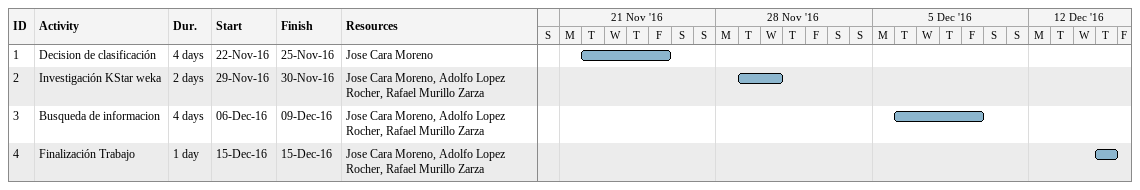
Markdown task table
| ID | Task | Duration | Start | Finish | Resources |
|---|---|---|---|---|---|
| 1 | Decision de clasificación | 4d | 2016-11-22 | 2016-11-25 | Jose Cara Moreno |
| 2 | Investigación KStar weka | 2d | 2016-11-29 | 2016-11-30 | Jose Cara Moreno, Adolfo Lopez Rocher, Rafael Murillo Zarza |
| 3 | Busqueda de informacion | 4d | 2016-12-06 | 2016-12-09 | Jose Cara Moreno, Adolfo Lopez Rocher, Rafael Murillo Zarza |
| 4 | Finalización Trabajo | 1d | 2016-12-15 | 2016-12-15 | Jose Cara Moreno, Adolfo Lopez Rocher, Rafael Murillo Zarza |
